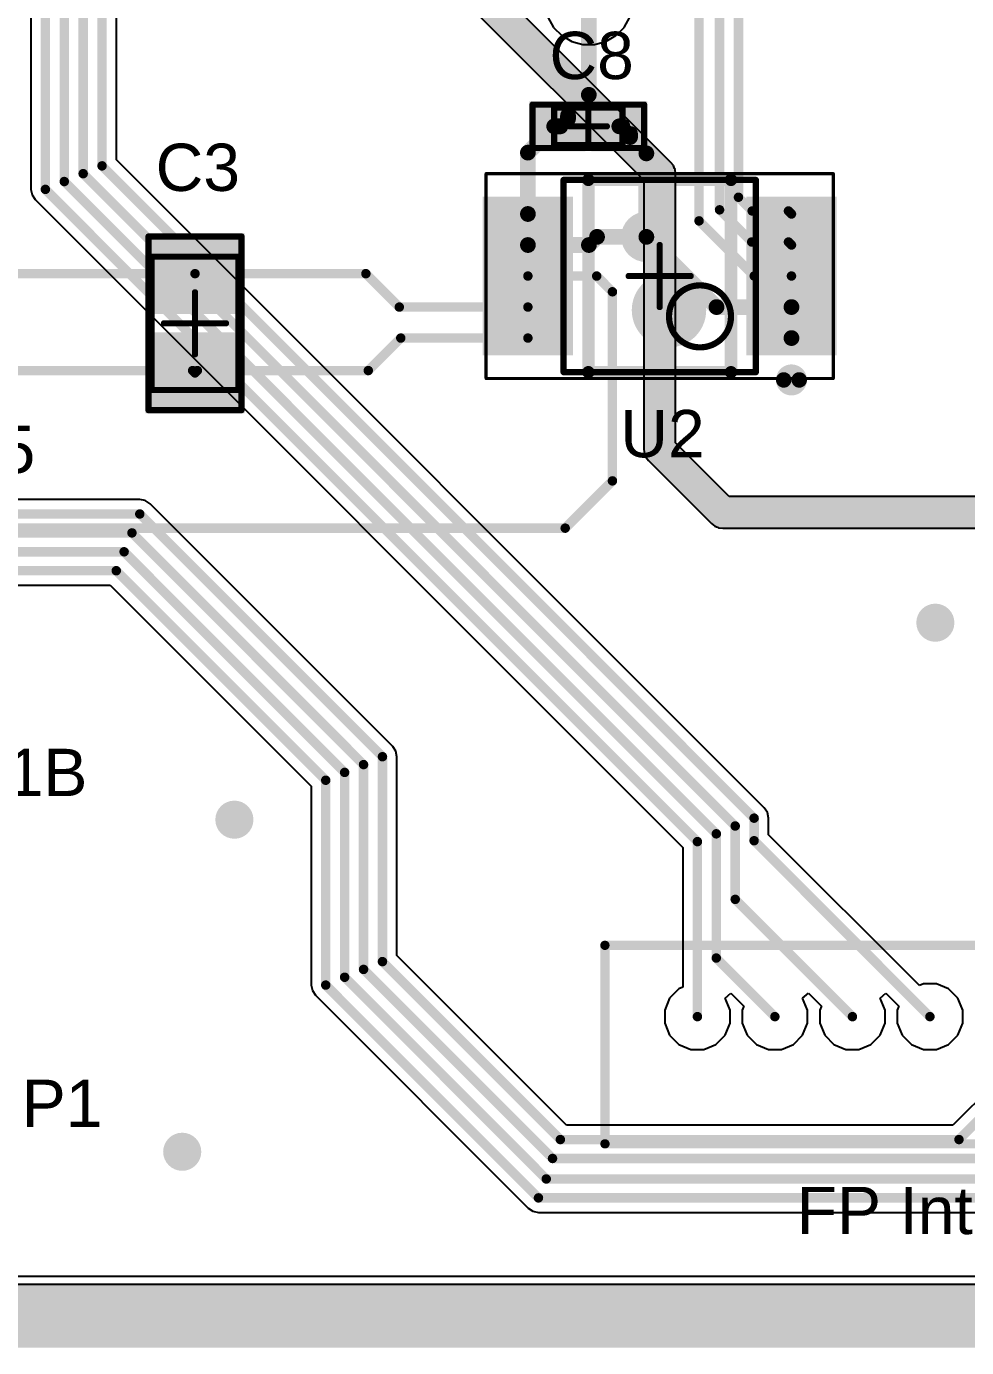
# Model space of a CAD drawing. Header units: millimetres. Extents: x -0.02 to 3.95, y -0.02 to 3.95.
# Drawn here: x 0.758 to 1.355, y -0.02 to 0.818 of the extents above; entities that cross this region are included whole.
import ezdxf

# ---------------------------------------------------------------- set-up
doc = ezdxf.new("R2010")
doc.units = ezdxf.units.MM
doc.header["$MEASUREMENT"] = 0
for name, color, linetype in [('BottomLayer', 5, 'Continuous'), ('BottomSolder', 6, 'Continuous'), ('InternalPlane1', 76, 'Continuous'), ('InternalPlane2', 16, 'Continuous'), ('Mechanical13', 56, 'Continuous'), ('Mechanical15', 56, 'Continuous'), ('MultiLayer', 9, 'Continuous'), ('PadHoleLayer', 156, 'Continuous'), ('TopLayer', 1, 'Continuous'), ('TopOverlay', 2, 'Continuous'), ('TopPaste', 8, 'Continuous'), ('TopSolder', 216, 'Continuous'), ('ViaHoleLayer', 16, 'Continuous')]:
    doc.layers.add(name, color=color, linetype=linetype)
doc.styles.add('Arial', font='', dxfattribs={"height": 0.2})
doc.styles.get('Arial').set_extended_font_data('Arial')

# ---------------------------------------------------------------- blocks, each defined once
blk = doc.blocks.new('INA226_Q1_67')
at = {"layer": 'TopLayer'}
for points in [[(-0.1063, 0.03445), (-0.1063, 0.04429), (-0.06102, 0.04429), (-0.06102, 0.03445)], [(0.06102, 0.03445), (0.06102, 0.04429), (0.1063, 0.04429), (0.1063, 0.03445)], [(-0.1063, 0.01476), (-0.1063, 0.02461), (-0.06102, 0.02461), (-0.06102, 0.01476)], [(0.06102, 0.01476), (0.06102, 0.02461), (0.1063, 0.02461), (0.1063, 0.01476)], [(-0.1063, -0.00492), (-0.1063, 0.00492), (-0.06102, 0.00492), (-0.06102, -0.00492)], [(0.06102, -0.00492), (0.06102, 0.00492), (0.1063, 0.00492), (0.1063, -0.00492)], [(-0.1063, -0.02461), (-0.1063, -0.01476), (-0.06102, -0.01476), (-0.06102, -0.02461)], [(0.06102, -0.02461), (0.06102, -0.01476), (0.1063, -0.01476), (0.1063, -0.02461)], [(-0.1063, -0.04429), (-0.1063, -0.03445), (-0.06102, -0.03445), (-0.06102, -0.04429)], [(0.06102, -0.04429), (0.06102, -0.03445), (0.1063, -0.03445), (0.1063, -0.04429)]]:
    blk.add_hatch(color=1, dxfattribs=at).paths.add_polyline_path(points)
at = {"layer": 'TopPaste'}
for points in [[(-0.1063, 0.03445), (-0.1063, 0.04429), (-0.06102, 0.04429), (-0.06102, 0.03445)], [(0.06102, 0.03445), (0.06102, 0.04429), (0.1063, 0.04429), (0.1063, 0.03445)], [(-0.1063, 0.01476), (-0.1063, 0.02461), (-0.06102, 0.02461), (-0.06102, 0.01476)], [(0.06102, 0.01476), (0.06102, 0.02461), (0.1063, 0.02461), (0.1063, 0.01476)], [(-0.1063, -0.00492), (-0.1063, 0.00492), (-0.06102, 0.00492), (-0.06102, -0.00492)], [(0.06102, -0.00492), (0.06102, 0.00492), (0.1063, 0.00492), (0.1063, -0.00492)], [(-0.1063, -0.02461), (-0.1063, -0.01476), (-0.06102, -0.01476), (-0.06102, -0.02461)], [(0.06102, -0.02461), (0.06102, -0.01476), (0.1063, -0.01476), (0.1063, -0.02461)], [(-0.1063, -0.04429), (-0.1063, -0.03445), (-0.06102, -0.03445), (-0.06102, -0.04429)], [(0.06102, -0.04429), (0.06102, -0.03445), (0.1063, -0.03445), (0.1063, -0.04429)]]:
    blk.add_hatch(color=8, dxfattribs=at).paths.add_polyline_path(points)
at = {"layer": 'TopSolder'}
for points in [[(-0.1123, 0.02845), (-0.1123, 0.05029), (-0.05502, 0.05029), (-0.05502, 0.02845)], [(0.05502, 0.02845), (0.05502, 0.05029), (0.1123, 0.05029), (0.1123, 0.02845)], [(-0.1123, 0.00876), (-0.1123, 0.03061), (-0.05502, 0.03061), (-0.05502, 0.00876)], [(0.05502, 0.00876), (0.05502, 0.03061), (0.1123, 0.03061), (0.1123, 0.00876)], [(-0.1123, -0.01092), (-0.1123, 0.01092), (-0.05502, 0.01092), (-0.05502, -0.01092)], [(0.05502, -0.01092), (0.05502, 0.01092), (0.1123, 0.01092), (0.1123, -0.01092)], [(-0.1123, -0.03061), (-0.1123, -0.00876), (-0.05502, -0.00876), (-0.05502, -0.03061)], [(0.05502, -0.03061), (0.05502, -0.00876), (0.1123, -0.00876), (0.1123, -0.03061)], [(-0.1123, -0.05029), (-0.1123, -0.02845), (-0.05502, -0.02845), (-0.05502, -0.05029)], [(0.05502, -0.05029), (0.05502, -0.02845), (0.1123, -0.02845), (0.1123, -0.05029)]]:
    blk.add_hatch(color=216, dxfattribs=at).paths.add_polyline_path(points)
at = {"layer": 'Mechanical13', "const_width": 0.00394}
for points in [[(0.06102, 0.06102), (-0.06102, 0.06102)], [(-0.06102, 0.06102), (-0.06102, -0.06102)], [(0.06102, 0.06102), (0.06102, -0.06102)], [(0.06102, -0.06102), (-0.06102, -0.06102)]]:
    blk.add_lwpolyline(points, dxfattribs=at)
at = {"layer": 'Mechanical13'}
for points, const_width in [([(-0.06201, 0.06102, 1), (-0.06004, 0.06102, 1)], 0.00197), ([(-0.06201, 0.06102, 1), (-0.06004, 0.06102, 1)], 0.00197), ([(0.06004, 0.06102, 1), (0.06201, 0.06102, 1)], 0.00197), ([(0.06004, 0.06102, 1), (0.06201, 0.06102, 1)], 0.00197), ([(-0.00591, 0.02559, 1), (-0.04528, 0.02559, 1)], 0.00394), ([(-0.04626, 0.02559, 1), (-0.04429, 0.02559, 1)], 0.00197), ([(-0.00689, 0.02559, 1), (-0.00492, 0.02559, 1)], 0.00197), ([(-0.06201, -0.06102, 1), (-0.06004, -0.06102, 1)], 0.00197), ([(-0.06201, -0.06102, 1), (-0.06004, -0.06102, 1)], 0.00197), ([(0.06004, -0.06102, 1), (0.06201, -0.06102, 1)], 0.00197), ([(0.06004, -0.06102, 1), (0.06201, -0.06102, 1)], 0.00197)]:
    blk.add_lwpolyline(points, format="xyb", close=True, dxfattribs=dict(at, const_width=const_width))
at = {"layer": 'Mechanical15'}
for points, const_width in [([(0.11024, 0.06496), (-0.11024, 0.06496)], 0.00197), ([(-0.11024, 0.06496), (-0.11024, -0.06496)], 0.00197), ([(0.11024, 0.06496), (0.11024, -0.06496)], 0.00197), ([(0, 0.01969), (0, -0.01969)], 0.00394), ([(0.01969, 0), (-0.01969, 0)], 0.00394), ([(0.11024, -0.06496), (-0.11024, -0.06496)], 0.00197)]:
    blk.add_lwpolyline(points, dxfattribs=dict(at, const_width=const_width))
for points, const_width in [([(-0.11073, 0.06496, 1), (-0.10974, 0.06496, 1)], 0.000984), ([(-0.11073, 0.06496, 1), (-0.10974, 0.06496, 1)], 0.000984), ([(0.10974, 0.06496, 1), (0.11073, 0.06496, 1)], 0.000984), ([(0.10974, 0.06496, 1), (0.11073, 0.06496, 1)], 0.000984), ([(-0.00098, 0.01969, 1), (0.00098, 0.01969, 1)], 0.00197), ([(-0.02067, 0, 1), (-0.0187, 0, 1)], 0.00197), ([(0.0187, 0, 1), (0.02067, 0, 1)], 0.00197), ([(-0.00098, -0.01969, 1), (0.00098, -0.01969, 1)], 0.00197), ([(-0.11073, -0.06496, 1), (-0.10974, -0.06496, 1)], 0.000984), ([(-0.11073, -0.06496, 1), (-0.10974, -0.06496, 1)], 0.000984), ([(0.10974, -0.06496, 1), (0.11073, -0.06496, 1)], 0.000984), ([(0.10974, -0.06496, 1), (0.11073, -0.06496, 1)], 0.000984)]:
    blk.add_lwpolyline(points, format="xyb", close=True, dxfattribs=dict(at, const_width=const_width))
at = {"layer": 'TopOverlay'}
for points, const_width in [([(-0.07874, 0.06594, 1), (-0.08858, 0.06594, 1)], 0.00984), ([(-0.09104, 0.06594, 1), (-0.08612, 0.06594, 1)], 0.00492), ([(-0.0812, 0.06594, 1), (-0.07628, 0.06594, 1)], 0.00492), ([(-0.04724, 0.06102, 1), (-0.04331, 0.06102, 1)], 0.00394), ([(-0.04724, 0.06102, 1), (-0.04331, 0.06102, 1)], 0.00394), ([(0.04331, 0.06102, 1), (0.04724, 0.06102, 1)], 0.00394), ([(0.04331, 0.06102, 1), (0.04724, 0.06102, 1)], 0.00394), ([(0.00591, 0.02165, 1), (-0.01772, 0.02165, 1)], 0.02362), ([(-0.02362, 0.02165, 1), (-0.01181, 0.02165, 1)], 0.01181), ([(0, 0.02165, 1), (0.01181, 0.02165, 1)], 0.01181), ([(-0.04724, -0.06102, 1), (-0.04331, -0.06102, 1)], 0.00394), ([(-0.04724, -0.06102, 1), (-0.04331, -0.06102, 1)], 0.00394), ([(0.04331, -0.06102, 1), (0.04724, -0.06102, 1)], 0.00394), ([(0.04331, -0.06102, 1), (0.04724, -0.06102, 1)], 0.00394)]:
    blk.add_lwpolyline(points, format="xyb", close=True, dxfattribs=dict(at, const_width=const_width))
at = {"layer": 'TopOverlay', "const_width": 0.00787}
for points in [[(0.04528, 0.06102), (-0.04528, 0.06102)], [(-0.04528, 0.06102), (-0.04528, -0.06102)], [(0.04528, 0.06102), (0.04528, -0.06102)], [(0.04528, -0.06102), (-0.04528, -0.06102)]]:
    blk.add_lwpolyline(points, dxfattribs=at)
blk = doc.blocks.new('530471010_86')
at = {"layer": 'BottomLayer'}
h = blk.add_hatch(color=5, dxfattribs=at)
edge = h.paths.add_edge_path()
edge.add_arc((-0.09843, 0), 0.01476, 0, 360)
h = blk.add_hatch(color=5, dxfattribs=at)
edge = h.paths.add_edge_path()
edge.add_arc((-0.04921, 0), 0.01476, 0, 360)
h = blk.add_hatch(color=5, dxfattribs=at)
edge = h.paths.add_edge_path()
edge.add_arc((0, 0), 0.01476, 0, 360)
h = blk.add_hatch(color=5, dxfattribs=at)
edge = h.paths.add_edge_path()
edge.add_arc((0.04921, 0), 0.01476, 0, 360)
at = {"layer": 'BottomSolder'}
h = blk.add_hatch(color=6, dxfattribs=at)
edge = h.paths.add_edge_path()
edge.add_arc((-0.09843, 0), 0.02076, 0, 360)
h = blk.add_hatch(color=6, dxfattribs=at)
edge = h.paths.add_edge_path()
edge.add_arc((-0.04921, 0), 0.02076, 0, 360)
h = blk.add_hatch(color=6, dxfattribs=at)
edge = h.paths.add_edge_path()
edge.add_arc((0, 0), 0.02076, 0, 360)
h = blk.add_hatch(color=6, dxfattribs=at)
edge = h.paths.add_edge_path()
edge.add_arc((0.04921, 0), 0.02076, 0, 360)
at = {"layer": 'InternalPlane1'}
h = blk.add_hatch(color=76, dxfattribs=at)
edge = h.paths.add_edge_path()
edge.add_arc((-0.09843, 0), 0.01584, 0, 360)
h = blk.add_hatch(color=76, dxfattribs=at)
edge = h.paths.add_edge_path()
edge.add_arc((-0.04921, 0), 0.01584, 0, 360)
h = blk.add_hatch(color=76, dxfattribs=at)
edge = h.paths.add_edge_path()
edge.add_arc((0, 0), 0.01584, 0, 360)
h = blk.add_hatch(color=76, dxfattribs=at)
edge = h.paths.add_edge_path()
edge.add_arc((0.04921, 0), 0.01584, 0, 360)
at = {"layer": 'InternalPlane2'}
h = blk.add_hatch(color=16, dxfattribs=at)
edge = h.paths.add_edge_path()
edge.add_arc((-0.09843, 0), 0.01584, 0, 360)
h = blk.add_hatch(color=16, dxfattribs=at)
edge = h.paths.add_edge_path()
edge.add_arc((-0.04921, 0), 0.01584, 0, 360)
h = blk.add_hatch(color=16, dxfattribs=at)
edge = h.paths.add_edge_path()
edge.add_arc((0, 0), 0.01584, 0, 360)
h = blk.add_hatch(color=16, dxfattribs=at)
edge = h.paths.add_edge_path()
edge.add_arc((0.04921, 0), 0.01584, 0, 360)
at = {"layer": 'MultiLayer'}
h = blk.add_hatch(color=9, dxfattribs=at)
edge = h.paths.add_edge_path()
edge.add_arc((-0.09843, 0), 0.01476, 0, 360)
h = blk.add_hatch(color=9, dxfattribs=at)
edge = h.paths.add_edge_path()
edge.add_arc((-0.04921, 0), 0.01476, 0, 360)
h = blk.add_hatch(color=9, dxfattribs=at)
edge = h.paths.add_edge_path()
edge.add_arc((0, 0), 0.01476, 0, 360)
h = blk.add_hatch(color=9, dxfattribs=at)
edge = h.paths.add_edge_path()
edge.add_arc((0.04921, 0), 0.01476, 0, 360)
at = {"layer": 'PadHoleLayer'}
h = blk.add_hatch(color=156, dxfattribs=at)
edge = h.paths.add_edge_path()
edge.add_arc((-0.09843, 0), 0.00984, 0, 360)
h = blk.add_hatch(color=156, dxfattribs=at)
edge = h.paths.add_edge_path()
edge.add_arc((-0.04921, 0), 0.00984, 0, 360)
h = blk.add_hatch(color=156, dxfattribs=at)
edge = h.paths.add_edge_path()
edge.add_arc((0, 0), 0.00984, 0, 360)
h = blk.add_hatch(color=156, dxfattribs=at)
edge = h.paths.add_edge_path()
edge.add_arc((0.04921, 0), 0.00984, 0, 360)
at = {"layer": 'TopLayer'}
h = blk.add_hatch(color=1, dxfattribs=at)
edge = h.paths.add_edge_path()
edge.add_arc((-0.09843, 0), 0.01476, 0, 360)
h = blk.add_hatch(color=1, dxfattribs=at)
edge = h.paths.add_edge_path()
edge.add_arc((-0.04921, 0), 0.01476, 0, 360)
h = blk.add_hatch(color=1, dxfattribs=at)
edge = h.paths.add_edge_path()
edge.add_arc((0, 0), 0.01476, 0, 360)
h = blk.add_hatch(color=1, dxfattribs=at)
edge = h.paths.add_edge_path()
edge.add_arc((0.04921, 0), 0.01476, 0, 360)
at = {"layer": 'TopSolder'}
h = blk.add_hatch(color=216, dxfattribs=at)
edge = h.paths.add_edge_path()
edge.add_arc((-0.09843, 0), 0.02076, 0, 360)
h = blk.add_hatch(color=216, dxfattribs=at)
edge = h.paths.add_edge_path()
edge.add_arc((-0.04921, 0), 0.02076, 0, 360)
h = blk.add_hatch(color=216, dxfattribs=at)
edge = h.paths.add_edge_path()
edge.add_arc((0, 0), 0.02076, 0, 360)
h = blk.add_hatch(color=216, dxfattribs=at)
edge = h.paths.add_edge_path()
edge.add_arc((0.04921, 0), 0.02076, 0, 360)
at = {"layer": 'TopOverlay', "const_width": 0.00591}
for points in [[(-0.15714, 0.04527), (-0.1571, -0.08071)], [(-0.15714, 0.04527), (0.4035, 0.04527)], [(-0.1571, -0.08071), (0.40354, -0.08071)]]:
    blk.add_lwpolyline(points, dxfattribs=at)
at = {"layer": 'TopOverlay', "const_width": 0.00295}
for points in [[(-0.15862, 0.04527, 1), (-0.15566, 0.04527, 1)], [(-0.15862, 0.04527, 1), (-0.15566, 0.04527, 1)], [(-0.15858, -0.08071, 1), (-0.15562, -0.08071, 1)], [(-0.15858, -0.08071, 1), (-0.15562, -0.08071, 1)]]:
    blk.add_lwpolyline(points, format="xyb", close=True, dxfattribs=at)
blk = doc.blocks.new('0402_101')
at = {"layer": 'TopLayer'}
for points in [[(-0.0315, -0.00984), (-0.0315, 0.00984), (-0.00787, 0.00984), (-0.00787, -0.00984)], [(0.00787, -0.00984), (0.00787, 0.00984), (0.0315, 0.00984), (0.0315, -0.00984)]]:
    blk.add_hatch(color=1, dxfattribs=at).paths.add_polyline_path(points)
at = {"layer": 'TopPaste'}
for points in [[(-0.0315, -0.00984), (-0.0315, 0.00984), (-0.00787, 0.00984), (-0.00787, -0.00984)], [(0.00787, -0.00984), (0.00787, 0.00984), (0.0315, 0.00984), (0.0315, -0.00984)]]:
    blk.add_hatch(color=8, dxfattribs=at).paths.add_polyline_path(points)
at = {"layer": 'TopSolder'}
for points in [[(-0.0375, -0.01584), (-0.0375, 0.01584), (-0.00187, 0.01584), (-0.00187, -0.01584)], [(0.00187, -0.01584), (0.00187, 0.01584), (0.0375, 0.01584), (0.0375, -0.01584)]]:
    blk.add_hatch(color=216, dxfattribs=at).paths.add_polyline_path(points)
at = {"layer": 'Mechanical13', "const_width": 0.00394}
for points in [[(0.02165, 0.01181), (-0.02165, 0.01181)], [(-0.02165, 0.01181), (-0.02165, -0.01181)], [(0.02165, 0.01181), (0.02165, -0.01181)], [(0.02165, -0.01181), (-0.02165, -0.01181)]]:
    blk.add_lwpolyline(points, dxfattribs=at)
at = {"layer": 'Mechanical13', "const_width": 0.00197}
for points in [[(-0.02264, 0.01181, 1), (-0.02067, 0.01181, 1)], [(-0.02264, 0.01181, 1), (-0.02067, 0.01181, 1)], [(0.02067, 0.01181, 1), (0.02264, 0.01181, 1)], [(0.02067, 0.01181, 1), (0.02264, 0.01181, 1)], [(-0.02264, -0.01181, 1), (-0.02067, -0.01181, 1)], [(-0.02264, -0.01181, 1), (-0.02067, -0.01181, 1)], [(0.02067, -0.01181, 1), (0.02264, -0.01181, 1)], [(0.02067, -0.01181, 1), (0.02264, -0.01181, 1)]]:
    blk.add_lwpolyline(points, format="xyb", close=True, dxfattribs=at)
at = {"layer": 'Mechanical15', "const_width": 0.00394}
for points in [[(0.03543, 0.01378), (-0.03543, 0.01378)], [(-0.03543, 0.01378), (-0.03543, -0.01378)], [(0, 0.01181), (0, -0.01181)], [(0.03543, 0.01378), (0.03543, -0.01378)], [(0.01181, 0), (-0.01181, 0)], [(0.03543, -0.01378), (-0.03543, -0.01378)]]:
    blk.add_lwpolyline(points, dxfattribs=at)
at = {"layer": 'Mechanical15', "const_width": 0.00197}
for points in [[(-0.03642, 0.01378, 1), (-0.03445, 0.01378, 1)], [(-0.03642, 0.01378, 1), (-0.03445, 0.01378, 1)], [(-0.00098, 0.01181, 1), (0.00098, 0.01181, 1)], [(0.03445, 0.01378, 1), (0.03642, 0.01378, 1)], [(0.03445, 0.01378, 1), (0.03642, 0.01378, 1)], [(-0.0128, 0, 1), (-0.01083, 0, 1)], [(0.01083, 0, 1), (0.0128, 0, 1)], [(-0.03642, -0.01378, 1), (-0.03445, -0.01378, 1)], [(-0.03642, -0.01378, 1), (-0.03445, -0.01378, 1)], [(-0.00098, -0.01181, 1), (0.00098, -0.01181, 1)], [(0.03445, -0.01378, 1), (0.03642, -0.01378, 1)], [(0.03445, -0.01378, 1), (0.03642, -0.01378, 1)]]:
    blk.add_lwpolyline(points, format="xyb", close=True, dxfattribs=at)
blk = doc.blocks.new('6_0805_L_103')
at = {"layer": 'TopLayer'}
for points in [[(-0.05118, -0.02559), (-0.05118, 0.02559), (-0.01181, 0.02559), (-0.01181, -0.02559)], [(0.01181, -0.02559), (0.01181, 0.02559), (0.05118, 0.02559), (0.05118, -0.02559)]]:
    blk.add_hatch(color=1, dxfattribs=at).paths.add_polyline_path(points)
at = {"layer": 'TopPaste'}
for points in [[(-0.05118, -0.02559), (-0.05118, 0.02559), (-0.01181, 0.02559), (-0.01181, -0.02559)], [(0.01181, -0.02559), (0.01181, 0.02559), (0.05118, 0.02559), (0.05118, -0.02559)]]:
    blk.add_hatch(color=8, dxfattribs=at).paths.add_polyline_path(points)
at = {"layer": 'TopSolder'}
for points in [[(-0.05718, -0.03159), (-0.05718, 0.03159), (-0.00581, 0.03159), (-0.00581, -0.03159)], [(0.00581, -0.03159), (0.00581, 0.03159), (0.05718, 0.03159), (0.05718, -0.03159)]]:
    blk.add_hatch(color=216, dxfattribs=at).paths.add_polyline_path(points)
at = {"layer": 'Mechanical13', "const_width": 0.00394}
for points in [[(-0.04232, 0.02756), (0.04232, 0.02756)], [(-0.04232, 0.02756), (-0.04232, -0.02756)], [(0.04232, 0.02756), (0.04232, -0.02756)], [(-0.04232, -0.02756), (0.04232, -0.02756)]]:
    blk.add_lwpolyline(points, dxfattribs=at)
at = {"layer": 'Mechanical13', "const_width": 0.00197}
for points in [[(-0.04331, 0.02756, 1), (-0.04134, 0.02756, 1)], [(-0.04331, 0.02756, 1), (-0.04134, 0.02756, 1)], [(0.04134, 0.02756, 1), (0.04331, 0.02756, 1)], [(0.04134, 0.02756, 1), (0.04331, 0.02756, 1)], [(-0.04331, -0.02756, 1), (-0.04134, -0.02756, 1)], [(-0.04331, -0.02756, 1), (-0.04134, -0.02756, 1)], [(0.04134, -0.02756, 1), (0.04331, -0.02756, 1)], [(0.04134, -0.02756, 1), (0.04331, -0.02756, 1)]]:
    blk.add_lwpolyline(points, format="xyb", close=True, dxfattribs=at)
at = {"layer": 'Mechanical15', "const_width": 0.00394}
for points in [[(-0.05512, 0.02953), (0.05512, 0.02953)], [(-0.05512, 0.02953), (-0.05512, -0.02953)], [(0.05512, 0.02953), (0.05512, -0.02953)], [(0, 0.01969), (0, -0.01969)], [(-0.01969, 0), (0.01969, 0)], [(-0.05512, -0.02953), (0.05512, -0.02953)]]:
    blk.add_lwpolyline(points, dxfattribs=at)
at = {"layer": 'Mechanical15', "const_width": 0.00197}
for points in [[(-0.0561, 0.02953, 1), (-0.05413, 0.02953, 1)], [(-0.0561, 0.02953, 1), (-0.05413, 0.02953, 1)], [(0.05413, 0.02953, 1), (0.0561, 0.02953, 1)], [(0.05413, 0.02953, 1), (0.0561, 0.02953, 1)], [(-0.00098, 0.01969, 1), (0.00098, 0.01969, 1)], [(-0.02067, 0, 1), (-0.0187, 0, 1)], [(0.0187, 0, 1), (0.02067, 0, 1)], [(-0.00098, -0.01969, 1), (0.00098, -0.01969, 1)], [(-0.0561, -0.02953, 1), (-0.05413, -0.02953, 1)], [(-0.0561, -0.02953, 1), (-0.05413, -0.02953, 1)], [(0.05413, -0.02953, 1), (0.0561, -0.02953, 1)], [(0.05413, -0.02953, 1), (0.0561, -0.02953, 1)]]:
    blk.add_lwpolyline(points, format="xyb", close=True, dxfattribs=at)

msp = doc.modelspace()

# ---------------------------------------------------------------- hatches: boundary and pattern name
at = {"layer": 'BottomLayer'}
h = msp.add_hatch(color=5, dxfattribs=at)
edge = h.paths.add_edge_path()
edge.add_arc((1.15154, 0.68484), 0.016, 0, 360)
h = msp.add_hatch(color=5, dxfattribs=at)
edge = h.paths.add_edge_path()
edge.add_arc((1.335, 0.44), 0.0121, 0, 360)
h = msp.add_hatch(color=5, dxfattribs=at)
edge = h.paths.add_edge_path()
edge.add_arc((0.89, 0.315), 0.0121, 0, 360)
h = msp.add_hatch(color=5, dxfattribs=at)
edge = h.paths.add_edge_path()
edge.add_arc((0.85688, 0.10426), 0.0121, 0, 360)
at = {"layer": 'InternalPlane2'}
h = msp.add_hatch(color=16, dxfattribs=at)
edge = h.paths.add_edge_path()
edge.add_arc((1.15154, 0.68484), 0.01584, 0, 360)
h = msp.add_hatch(color=16, dxfattribs=at)
edge = h.paths.add_edge_path()
edge.add_arc((1.335, 0.44), 0.0121, 0, 360)
h = msp.add_hatch(color=16, dxfattribs=at)
edge = h.paths.add_edge_path()
edge.add_arc((0.89, 0.315), 0.0121, 0, 360)
h = msp.add_hatch(color=16, dxfattribs=at)
edge = h.paths.add_edge_path()
edge.add_arc((0.85688, 0.10426), 0.0121, 0, 360)
at = {"layer": 'TopLayer'}
h = msp.add_hatch(color=1, dxfattribs=at)
edge = h.paths.add_edge_path()
edge.add_arc((1.15154, 0.68484), 0.016, 0, 360)
h = msp.add_hatch(color=1, dxfattribs=at)
edge = h.paths.add_edge_path()
edge.add_arc((1.335, 0.44), 0.0121, 0, 360)
h = msp.add_hatch(color=1, dxfattribs=at)
edge = h.paths.add_edge_path()
edge.add_arc((0.89, 0.315), 0.0121, 0, 360)
h = msp.add_hatch(color=1, dxfattribs=at)
edge = h.paths.add_edge_path()
edge.add_arc((0.85688, 0.10426), 0.0121, 0, 360)
at = {"layer": 'ViaHoleLayer'}
h = msp.add_hatch(color=16, dxfattribs=at)
edge = h.paths.add_edge_path()
edge.add_arc((1.15154, 0.68484), 0.00984, 0, 360)
h = msp.add_hatch(color=16, dxfattribs=at)
edge = h.paths.add_edge_path()
edge.add_arc((1.335, 0.44), 0.0061, 0, 360)
h = msp.add_hatch(color=16, dxfattribs=at)
edge = h.paths.add_edge_path()
edge.add_arc((0.89, 0.315), 0.0061, 0, 360)
h = msp.add_hatch(color=16, dxfattribs=at)
edge = h.paths.add_edge_path()
edge.add_arc((0.85688, 0.10426), 0.0061, 0, 360)

# ---------------------------------------------------------------- linework, layer by layer
at = {"layer": 'BottomLayer'}
for p, q in [((0.81518, 0.73371), (0.81518, 1.6372)), ((0.76082, 1.6062), (0.76082, 0.715)), ((1.08891, 0.82419), (1.09259, 0.81781)), ((1.13741, 0.81781), (1.14109, 0.82419)), ((1.09259, 0.81781), (1.09781, 0.81259)), ((1.13219, 0.81259), (1.13741, 0.81781)), ((1.09781, 0.81259), (1.10419, 0.80891)), ((1.10419, 0.80891), (1.11131, 0.807)), ((1.11131, 0.807), (1.11869, 0.807)), ((1.11869, 0.807), (1.12581, 0.80891)), ((1.12581, 0.80891), (1.13219, 0.81259)), ((1.22643, 0.32246), (0.81518, 0.73371)), ((0.76082, 0.715), (0.76152, 0.71149)), ((0.76152, 0.71149), (0.76351, 0.70851)), ((0.76351, 0.70851), (1.17476, 0.29726)), ((0.82994, 0.51818), (0.45571, 0.51818)), ((0.83345, 0.51748), (0.82994, 0.51818)), ((0.83643, 0.51549), (0.83345, 0.51748)), ((0.99049, 0.36143), (0.83643, 0.51549)), ((0.437, 0.46382), (0.81123, 0.46382)), ((0.81123, 0.46382), (0.93882, 0.33623)), ((0.99248, 0.35845), (0.99049, 0.36143)), ((0.99318, 0.35494), (0.99248, 0.35845)), ((0.99318, 0.22874), (0.99318, 0.35494)), ((0.93882, 0.33623), (0.93882, 0.21003)), ((1.22841, 0.31949), (1.22643, 0.32246)), ((1.22911, 0.31597), (1.22841, 0.31949)), ((1.22911, 0.30544), (1.22911, 0.31597)), ((1.32486, 0.20969), (1.22911, 0.30544)), ((1.17476, 0.29726), (1.17476, 0.20867)), ((1.10074, 0.12118), (0.99318, 0.22874)), ((0.93882, 0.21003), (0.93952, 0.20652)), ((1.32744, 0.21076), (1.32486, 0.20969)), ((1.3357, 0.21076), (1.32744, 0.21076)), ((1.34334, 0.2076), (1.3357, 0.21076)), ((0.93952, 0.20652), (0.94151, 0.20354)), ((0.94151, 0.20354), (1.07654, 0.06851)), ((1.16633, 0.20176), (1.16317, 0.19413)), ((1.17218, 0.2076), (1.16633, 0.20176)), ((1.17476, 0.20867), (1.17218, 0.2076)), ((1.20154, 0.20176), (1.20522, 0.20496)), ((1.2047, 0.19413), (1.20154, 0.20176)), ((1.20522, 0.20496), (1.21346, 0.19672)), ((1.25075, 0.20176), (1.25443, 0.20496)), ((1.25391, 0.19413), (1.25075, 0.20176)), ((1.25443, 0.20496), (1.26267, 0.19672)), ((1.29996, 0.20176), (1.30364, 0.20496)), ((1.30313, 0.19413), (1.29996, 0.20176)), ((1.30364, 0.20496), (1.31188, 0.19672)), ((1.34918, 0.20176), (1.34334, 0.2076)), ((1.35234, 0.19413), (1.34918, 0.20176)), ((1.16317, 0.19413), (1.16317, 0.18587)), ((1.2047, 0.18587), (1.2047, 0.19413)), ((1.21346, 0.19672), (1.21239, 0.19413)), ((1.21239, 0.19413), (1.21239, 0.18587)), ((1.25391, 0.18587), (1.25391, 0.19413)), ((1.26267, 0.19672), (1.2616, 0.19413)), ((1.2616, 0.19413), (1.2616, 0.18587)), ((1.30313, 0.18587), (1.30313, 0.19413)), ((1.31188, 0.19672), (1.31081, 0.19413)), ((1.31081, 0.19413), (1.31081, 0.18587)), ((1.35234, 0.18587), (1.35234, 0.19413)), ((1.16317, 0.18587), (1.16633, 0.17824)), ((1.20154, 0.17824), (1.2047, 0.18587)), ((1.21239, 0.18587), (1.21555, 0.17824)), ((1.25075, 0.17824), (1.25391, 0.18587)), ((1.2616, 0.18587), (1.26476, 0.17824)), ((1.29996, 0.17824), (1.30313, 0.18587)), ((1.31081, 0.18587), (1.31397, 0.17824)), ((1.34918, 0.17824), (1.35234, 0.18587)), ((1.16633, 0.17824), (1.17218, 0.1724)), ((1.1957, 0.1724), (1.20154, 0.17824)), ((1.21555, 0.17824), (1.22139, 0.1724)), ((1.24491, 0.1724), (1.25075, 0.17824)), ((1.26476, 0.17824), (1.2706, 0.1724)), ((1.29412, 0.1724), (1.29996, 0.17824)), ((1.31397, 0.17824), (1.31981, 0.1724)), ((1.34334, 0.1724), (1.34918, 0.17824)), ((1.17218, 0.1724), (1.17981, 0.16924)), ((1.17981, 0.16924), (1.18807, 0.16924)), ((1.18807, 0.16924), (1.1957, 0.1724)), ((1.22139, 0.1724), (1.22902, 0.16924)), ((1.22902, 0.16924), (1.23728, 0.16924)), ((1.23728, 0.16924), (1.24491, 0.1724)), ((1.2706, 0.1724), (1.27823, 0.16924)), ((1.27823, 0.16924), (1.28649, 0.16924)), ((1.28649, 0.16924), (1.29412, 0.1724)), ((1.31981, 0.1724), (1.32744, 0.16924)), ((1.32744, 0.16924), (1.3357, 0.16924)), ((1.3357, 0.16924), (1.34334, 0.1724)), ((1.37161, 0.14659), (1.3462, 0.12118)), ((1.3462, 0.12118), (1.10074, 0.12118)), ((1.07654, 0.06851), (1.07952, 0.06652)), ((1.07952, 0.06652), (1.08303, 0.06582)), ((1.08303, 0.06582), (1.49197, 0.06582)), ((3.64, 0.025), (0.295, 0.025))]:
    msp.add_line(p, q, dxfattribs=at)
at = {"layer": 'BottomLayer', "const_width": 0.006}
for points in [[(0.782, 0.71997), (0.782, 1.7)], [(0.794, 0.72494), (0.794, 1.669)], [(0.806, 0.72991), (0.806, 1.641)], [(0.77, 0.715), (0.77, 1.61)], [(0.806, 0.72991), (1.21994, 0.31597)], [(0.782, 0.71997), (1.19594, 0.30603)], [(0.794, 0.72494), (1.20794, 0.311)], [(0.77, 0.715), (1.18394, 0.30106)], [(0.45191, 0.509), (0.82994, 0.509)], [(0.82994, 0.509), (0.984, 0.35494)], [(0.44694, 0.497), (0.82497, 0.497)], [(0.82497, 0.497), (0.972, 0.34997)], [(0.44197, 0.485), (0.82, 0.485)], [(0.82, 0.485), (0.96, 0.345)], [(0.437, 0.473), (0.81503, 0.473)], [(0.81503, 0.473), (0.948, 0.34003)], [(0.972, 0.21997), (0.972, 0.34997)], [(0.984, 0.22494), (0.984, 0.35494)], [(0.96, 0.215), (0.96, 0.345)], [(0.948, 0.21003), (0.948, 0.34003)], [(1.21994, 0.30164), (1.21994, 0.31597)], [(1.20794, 0.26443), (1.20794, 0.311)], [(1.18394, 0.19), (1.18394, 0.30106)], [(1.19594, 0.22721), (1.19594, 0.30603)], [(1.21994, 0.30164), (1.33157, 0.19)], [(1.20794, 0.26443), (1.28236, 0.19)], [(0.984, 0.22494), (1.09694, 0.112)], [(1.19594, 0.22721), (1.23315, 0.19)], [(0.96, 0.215), (1.088, 0.087)], [(0.972, 0.21997), (1.09197, 0.1)], [(0.948, 0.21003), (1.08303, 0.075)], [(1.35, 0.112), (1.38079, 0.14279)], [(1.09694, 0.112), (1.35, 0.112)], [(1.09197, 0.1), (1.405, 0.1)], [(1.088, 0.087), (1.487, 0.087)], [(1.08303, 0.075), (1.49197, 0.075)]]:
    msp.add_lwpolyline(points, dxfattribs=at)
at = {"layer": 'BottomLayer', "const_width": 0.003}
for points in [[(0.8045, 0.72991, 1), (0.8075, 0.72991, 1)], [(0.8045, 0.72991, 1), (0.8075, 0.72991, 1)], [(0.7805, 0.71997, 1), (0.7835, 0.71997, 1)], [(0.7805, 0.71997, 1), (0.7835, 0.71997, 1)], [(0.7925, 0.72494, 1), (0.7955, 0.72494, 1)], [(0.7925, 0.72494, 1), (0.7955, 0.72494, 1)], [(0.7685, 0.715, 1), (0.7715, 0.715, 1)], [(0.7685, 0.715, 1), (0.7715, 0.715, 1)], [(0.82844, 0.509, 1), (0.83144, 0.509, 1)], [(0.82844, 0.509, 1), (0.83144, 0.509, 1)], [(0.82347, 0.497, 1), (0.82647, 0.497, 1)], [(0.82347, 0.497, 1), (0.82647, 0.497, 1)], [(0.8185, 0.485, 1), (0.8215, 0.485, 1)], [(0.8185, 0.485, 1), (0.8215, 0.485, 1)], [(0.81353, 0.473, 1), (0.81653, 0.473, 1)], [(0.81353, 0.473, 1), (0.81653, 0.473, 1)], [(0.9705, 0.34997, 1), (0.9735, 0.34997, 1)], [(0.9705, 0.34997, 1), (0.9735, 0.34997, 1)], [(0.9825, 0.35494, 1), (0.9855, 0.35494, 1)], [(0.9825, 0.35494, 1), (0.9855, 0.35494, 1)], [(0.9585, 0.345, 1), (0.9615, 0.345, 1)], [(0.9585, 0.345, 1), (0.9615, 0.345, 1)], [(0.9465, 0.34003, 1), (0.9495, 0.34003, 1)], [(0.9465, 0.34003, 1), (0.9495, 0.34003, 1)], [(1.21844, 0.31597, 1), (1.22144, 0.31597, 1)], [(1.21844, 0.31597, 1), (1.22144, 0.31597, 1)], [(1.20644, 0.311, 1), (1.20944, 0.311, 1)], [(1.20644, 0.311, 1), (1.20944, 0.311, 1)], [(1.18244, 0.30106, 1), (1.18544, 0.30106, 1)], [(1.18244, 0.30106, 1), (1.18544, 0.30106, 1)], [(1.19444, 0.30603, 1), (1.19744, 0.30603, 1)], [(1.19444, 0.30603, 1), (1.19744, 0.30603, 1)], [(1.21844, 0.30164, 1), (1.22144, 0.30164, 1)], [(1.21844, 0.30164, 1), (1.22144, 0.30164, 1)], [(1.20644, 0.26443, 1), (1.20944, 0.26443, 1)], [(1.20644, 0.26443, 1), (1.20944, 0.26443, 1)], [(0.9825, 0.22494, 1), (0.9855, 0.22494, 1)], [(0.9825, 0.22494, 1), (0.9855, 0.22494, 1)], [(1.19444, 0.22721, 1), (1.19744, 0.22721, 1)], [(1.19444, 0.22721, 1), (1.19744, 0.22721, 1)], [(0.9585, 0.215, 1), (0.9615, 0.215, 1)], [(0.9585, 0.215, 1), (0.9615, 0.215, 1)], [(0.9705, 0.21997, 1), (0.9735, 0.21997, 1)], [(0.9705, 0.21997, 1), (0.9735, 0.21997, 1)], [(0.9465, 0.21003, 1), (0.9495, 0.21003, 1)], [(0.9465, 0.21003, 1), (0.9495, 0.21003, 1)], [(1.18244, 0.19, 1), (1.18544, 0.19, 1)], [(1.23165, 0.19, 1), (1.23465, 0.19, 1)], [(1.28086, 0.19, 1), (1.28386, 0.19, 1)], [(1.33007, 0.19, 1), (1.33307, 0.19, 1)], [(1.09544, 0.112, 1), (1.09844, 0.112, 1)], [(1.09544, 0.112, 1), (1.09844, 0.112, 1)], [(1.3485, 0.112, 1), (1.3515, 0.112, 1)], [(1.3485, 0.112, 1), (1.3515, 0.112, 1)], [(1.09047, 0.1, 1), (1.09347, 0.1, 1)], [(1.09047, 0.1, 1), (1.09347, 0.1, 1)], [(1.0865, 0.087, 1), (1.0895, 0.087, 1)], [(1.0865, 0.087, 1), (1.0895, 0.087, 1)], [(1.08153, 0.075, 1), (1.08453, 0.075, 1)], [(1.08153, 0.075, 1), (1.08453, 0.075, 1)]]:
    msp.add_lwpolyline(points, format="xyb", close=True, dxfattribs=at)
at = {"layer": 'InternalPlane1'}
msp.add_line((3.77, 0.0201), (0.16339, 0.0201), dxfattribs=at)
at = {"layer": 'InternalPlane1', "const_width": 0.04}
msp.add_lwpolyline([(0.16339, 0), (3.77, 0)], dxfattribs=at)
at = {"layer": 'InternalPlane2'}
for p, q in [((1.16713, 0.73213), (0.83213, 1.06713)), ((0.82082, 1.04991), (1.14991, 0.72082)), ((1.16874, 0.73004), (1.16713, 0.73213)), ((1.16945, 0.72832), (1.16874, 0.73004)), ((1.16974, 0.72761), (1.16945, 0.72832)), ((1.17009, 0.725), (1.16974, 0.72761)), ((1.17009, 0.55418), (1.17009, 0.725)), ((1.14991, 0.72082), (1.14991, 0.55)), ((1.20418, 0.52009), (1.17009, 0.55418)), ((1.14991, 0.55), (1.15026, 0.54739)), ((1.15026, 0.54739), (1.15126, 0.54496)), ((1.15126, 0.54496), (1.15287, 0.54287)), ((1.15287, 0.54287), (1.19287, 0.50287)), ((1.75082, 0.52009), (1.20418, 0.52009)), ((1.19287, 0.50287), (1.19496, 0.50126)), ((1.19496, 0.50126), (1.19668, 0.50055)), ((1.19668, 0.50055), (1.19739, 0.50026)), ((1.19739, 0.50026), (1.2, 0.49991)), ((1.2, 0.49991), (1.755, 0.49991)), ((3.77, 0.0201), (0.16339, 0.0201))]:
    msp.add_line(p, q, dxfattribs=at)
for points, const_width in [([(0.825, 1.06), (1.16, 0.725)], 0.02), ([(1.16, 0.55), (1.16, 0.725)], 0.02), ([(1.16, 0.55), (1.2, 0.51)], 0.02), ([(1.2, 0.51), (1.755, 0.51)], 0.02), ([(0.16339, 0), (3.77, 0)], 0.04)]:
    msp.add_lwpolyline(points, dxfattribs=dict(at, const_width=const_width))
at = {"layer": 'InternalPlane2', "const_width": 0.01}
for points in [[(1.155, 0.725, 1), (1.165, 0.725, 1)], [(1.155, 0.725, 1), (1.165, 0.725, 1)], [(1.155, 0.55, 1), (1.165, 0.55, 1)], [(1.155, 0.55, 1), (1.165, 0.55, 1)], [(1.195, 0.51, 1), (1.205, 0.51, 1)], [(1.195, 0.51, 1), (1.205, 0.51, 1)]]:
    msp.add_lwpolyline(points, format="xyb", close=True, dxfattribs=at)
at = {"layer": 'TopLayer'}
for points, const_width in [([(1.21, 0.71), (1.21, 1.09)], 0.006), ([(1.185, 0.695), (1.185, 1.08106)], 0.006), ([(1.198, 0.702), (1.198, 1.08503)], 0.006), ([(1.115, 0.775), (1.115, 0.835)], 0.01), ([(1.10181, 0.76181), (1.115, 0.775)], 0.01), ([(1.09697, 0.755), (1.10181, 0.75984)], 0.01), ([(1.10181, 0.75984), (1.10181, 0.76181)], 0.01), ([(1.07634, 0.73831), (1.09303, 0.755)], 0.01), ([(1.09303, 0.755), (1.095, 0.755)], 0.01), ([(1.095, 0.755), (1.09697, 0.755)], 0.01), ([(1.13437, 0.755), (1.13634, 0.755)], 0.01), ([(1.13634, 0.755), (1.14118, 0.75016)], 0.01), ([(1.14118, 0.74819), (1.14118, 0.75016)], 0.01), ([(1.14118, 0.74819), (1.15154, 0.73783)], 0.01), ([(1.07634, 0.69937), (1.07634, 0.73831)], 0.01), ([(1.15154, 0.68484), (1.15154, 0.73783)], 0.01), ([(1.21, 0.71), (1.21871, 0.70129)], 0.006), ([(1.198, 0.702), (1.21839, 0.68161)], 0.006), ([(1.21871, 0.70129), (1.24174, 0.70129)], 0.006), ([(1.24174, 0.70129), (1.24366, 0.69937)], 0.006), ([(1.185, 0.695), (1.22, 0.66)], 0.006), ([(1.11506, 0.67968), (1.12022, 0.68484)], 0.01), ([(1.12022, 0.68484), (1.15154, 0.68484)], 0.01), ([(1.15154, 0.68484), (1.19607, 0.64031)], 0.01), ([(1.07634, 0.67968), (1.11506, 0.67968)], 0.01), ([(1.21839, 0.68161), (1.24174, 0.68161)], 0.006), ([(1.24174, 0.68161), (1.24366, 0.67968)], 0.006), ([(0.74118, 0.6615), (0.865, 0.6615)], 0.006), ([(0.865, 0.6615), (0.9735, 0.6615)], 0.006), ([(0.9735, 0.6615), (0.99469, 0.64031)], 0.006), ([(1.07634, 0.66), (1.12, 0.66)], 0.006), ([(1.12, 0.66), (1.13, 0.65)], 0.006), ([(1.22, 0.66), (1.24366, 0.66)], 0.006), ([(1.13, 0.53), (1.13, 0.65)], 0.006), ([(0.99469, 0.64031), (1.07634, 0.64031)], 0.006), ([(1.19607, 0.64031), (1.24366, 0.64031)], 0.01), ([(1.24366, 0.62063), (1.24366, 0.64031)], 0.01), ([(0.975, 0.6), (0.99563, 0.62063)], 0.006), ([(0.99563, 0.62063), (1.07634, 0.62063)], 0.006), ([(0.73969, 0.6), (0.8635, 0.6)], 0.006), ([(0.8635, 0.6), (0.865, 0.5985)], 0.006), ([(0.865, 0.5985), (0.8665, 0.6)], 0.006), ([(0.8665, 0.6), (0.975, 0.6)], 0.006), ([(1.1, 0.5), (1.13, 0.53)], 0.006), ([(0.54, 0.5), (1.1, 0.5)], 0.006)]:
    msp.add_lwpolyline(points, dxfattribs=dict(at, const_width=const_width))
for points, const_width in [([(1.1125, 0.775, 1), (1.1175, 0.775, 1)], 0.005), ([(1.1125, 0.775, 1), (1.1175, 0.775, 1)], 0.005), ([(1.09931, 0.76181, 1), (1.10431, 0.76181, 1)], 0.005), ([(1.09931, 0.76181, 1), (1.10431, 0.76181, 1)], 0.005), ([(1.09931, 0.75984, 1), (1.10431, 0.75984, 1)], 0.005), ([(1.09931, 0.75984, 1), (1.10431, 0.75984, 1)], 0.005), ([(1.09053, 0.755, 1), (1.09553, 0.755, 1)], 0.005), ([(1.09053, 0.755, 1), (1.09553, 0.755, 1)], 0.005), ([(1.0925, 0.755, 1), (1.0975, 0.755, 1)], 0.005), ([(1.0925, 0.755, 1), (1.0975, 0.755, 1)], 0.005), ([(1.09447, 0.755, 1), (1.09947, 0.755, 1)], 0.005), ([(1.09447, 0.755, 1), (1.09947, 0.755, 1)], 0.005), ([(1.13187, 0.755, 1), (1.13687, 0.755, 1)], 0.005), ([(1.13384, 0.755, 1), (1.13884, 0.755, 1)], 0.005), ([(1.13384, 0.755, 1), (1.13884, 0.755, 1)], 0.005), ([(1.13868, 0.75016, 1), (1.14368, 0.75016, 1)], 0.005), ([(1.13868, 0.75016, 1), (1.14368, 0.75016, 1)], 0.005), ([(1.13868, 0.74819, 1), (1.14368, 0.74819, 1)], 0.005), ([(1.13868, 0.74819, 1), (1.14368, 0.74819, 1)], 0.005), ([(1.07384, 0.73831, 1), (1.07884, 0.73831, 1)], 0.005), ([(1.07384, 0.73831, 1), (1.07884, 0.73831, 1)], 0.005), ([(1.14904, 0.73783, 1), (1.15404, 0.73783, 1)], 0.005), ([(1.14904, 0.73783, 1), (1.15404, 0.73783, 1)], 0.005), ([(1.2085, 0.71, 1), (1.2115, 0.71, 1)], 0.003), ([(1.2085, 0.71, 1), (1.2115, 0.71, 1)], 0.003), ([(1.07384, 0.69937, 1), (1.07884, 0.69937, 1)], 0.005), ([(1.1965, 0.702, 1), (1.1995, 0.702, 1)], 0.003), ([(1.1965, 0.702, 1), (1.1995, 0.702, 1)], 0.003), ([(1.21721, 0.70129, 1), (1.22021, 0.70129, 1)], 0.003), ([(1.21721, 0.70129, 1), (1.22021, 0.70129, 1)], 0.003), ([(1.24024, 0.70129, 1), (1.24324, 0.70129, 1)], 0.003), ([(1.24024, 0.70129, 1), (1.24324, 0.70129, 1)], 0.003), ([(1.1835, 0.695, 1), (1.1865, 0.695, 1)], 0.003), ([(1.1835, 0.695, 1), (1.1865, 0.695, 1)], 0.003), ([(1.24216, 0.69937, 1), (1.24516, 0.69937, 1)], 0.003), ([(1.11772, 0.68484, 1), (1.12272, 0.68484, 1)], 0.005), ([(1.11772, 0.68484, 1), (1.12272, 0.68484, 1)], 0.005), ([(1.14904, 0.68484, 1), (1.15404, 0.68484, 1)], 0.005), ([(1.14904, 0.68484, 1), (1.15404, 0.68484, 1)], 0.005), ([(1.14904, 0.68484, 1), (1.15404, 0.68484, 1)], 0.005), ([(1.07384, 0.67968, 1), (1.07884, 0.67968, 1)], 0.005), ([(1.11256, 0.67968, 1), (1.11756, 0.67968, 1)], 0.005), ([(1.11256, 0.67968, 1), (1.11756, 0.67968, 1)], 0.005), ([(1.21689, 0.68161, 1), (1.21989, 0.68161, 1)], 0.003), ([(1.21689, 0.68161, 1), (1.21989, 0.68161, 1)], 0.003), ([(1.24024, 0.68161, 1), (1.24324, 0.68161, 1)], 0.003), ([(1.24024, 0.68161, 1), (1.24324, 0.68161, 1)], 0.003), ([(1.24216, 0.67968, 1), (1.24516, 0.67968, 1)], 0.003), ([(0.8635, 0.6615, 1), (0.8665, 0.6615, 1)], 0.003), ([(0.8635, 0.6615, 1), (0.8665, 0.6615, 1)], 0.003), ([(0.972, 0.6615, 1), (0.975, 0.6615, 1)], 0.003), ([(0.972, 0.6615, 1), (0.975, 0.6615, 1)], 0.003), ([(1.07484, 0.66, 1), (1.07784, 0.66, 1)], 0.003), ([(1.1185, 0.66, 1), (1.1215, 0.66, 1)], 0.003), ([(1.1185, 0.66, 1), (1.1215, 0.66, 1)], 0.003), ([(1.2185, 0.66, 1), (1.2215, 0.66, 1)], 0.003), ([(1.2185, 0.66, 1), (1.2215, 0.66, 1)], 0.003), ([(1.24216, 0.66, 1), (1.24516, 0.66, 1)], 0.003), ([(1.1285, 0.65, 1), (1.1315, 0.65, 1)], 0.003), ([(1.1285, 0.65, 1), (1.1315, 0.65, 1)], 0.003), ([(0.99319, 0.64031, 1), (0.99619, 0.64031, 1)], 0.003), ([(0.99319, 0.64031, 1), (0.99619, 0.64031, 1)], 0.003), ([(1.07484, 0.64031, 1), (1.07784, 0.64031, 1)], 0.003), ([(1.19357, 0.64031, 1), (1.19857, 0.64031, 1)], 0.005), ([(1.19357, 0.64031, 1), (1.19857, 0.64031, 1)], 0.005), ([(1.24116, 0.64031, 1), (1.24616, 0.64031, 1)], 0.005), ([(1.24116, 0.64031, 1), (1.24616, 0.64031, 1)], 0.005), ([(0.99413, 0.62063, 1), (0.99713, 0.62063, 1)], 0.003), ([(0.99413, 0.62063, 1), (0.99713, 0.62063, 1)], 0.003), ([(1.07484, 0.62063, 1), (1.07784, 0.62063, 1)], 0.003), ([(1.24116, 0.62063, 1), (1.24616, 0.62063, 1)], 0.005), ([(0.862, 0.6, 1), (0.865, 0.6, 1)], 0.003), ([(0.862, 0.6, 1), (0.865, 0.6, 1)], 0.003), ([(0.8635, 0.5985, 1), (0.8665, 0.5985, 1)], 0.003), ([(0.8635, 0.5985, 1), (0.8665, 0.5985, 1)], 0.003), ([(0.865, 0.6, 1), (0.868, 0.6, 1)], 0.003), ([(0.865, 0.6, 1), (0.868, 0.6, 1)], 0.003), ([(0.9735, 0.6, 1), (0.9765, 0.6, 1)], 0.003), ([(0.9735, 0.6, 1), (0.9765, 0.6, 1)], 0.003), ([(1.1285, 0.53, 1), (1.1315, 0.53, 1)], 0.003), ([(1.1285, 0.53, 1), (1.1315, 0.53, 1)], 0.003), ([(1.0985, 0.5, 1), (1.1015, 0.5, 1)], 0.003), ([(1.0985, 0.5, 1), (1.1015, 0.5, 1)], 0.003)]:
    msp.add_lwpolyline(points, format="xyb", close=True, dxfattribs=dict(at, const_width=const_width))

# ---------------------------------------------------------------- block references
for name, p, rotation in [('0402_101', (1.11469, 0.755), 180), ('INA226_Q1_67', (1.16, 0.66), 180), ('6_0805_L_103', (0.865, 0.63), 90), ('530471010_86', (1.28236, 0.19), 360)]:
    msp.add_blockref(name, p, dxfattribs=dict(rotation=rotation))

# ---------------------------------------------------------------- texts
at = {"layer": 'TopOverlay', "style": 'Arial'}
for s, p in [('C8', (1.09001, 0.785)), ('C3', (0.84, 0.714)), ('U2', (1.13501, 0.545)), ('R5', (0.71001, 0.535)), ('P1B', (0.71751, 0.33)), ('P1', (0.75501, 0.12))]:
    msp.add_text(s, height=0.03, dxfattribs=at).set_placement(p)
msp.add_text('FP Interface', height=0.03, rotation=360, dxfattribs=at).set_placement((1.247, 0.052))

doc.saveas('drawing.dxf')
